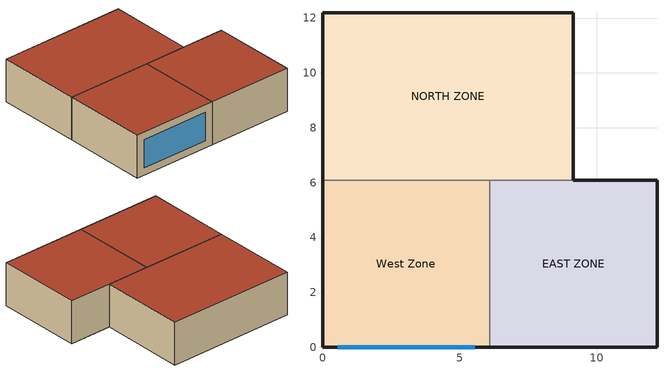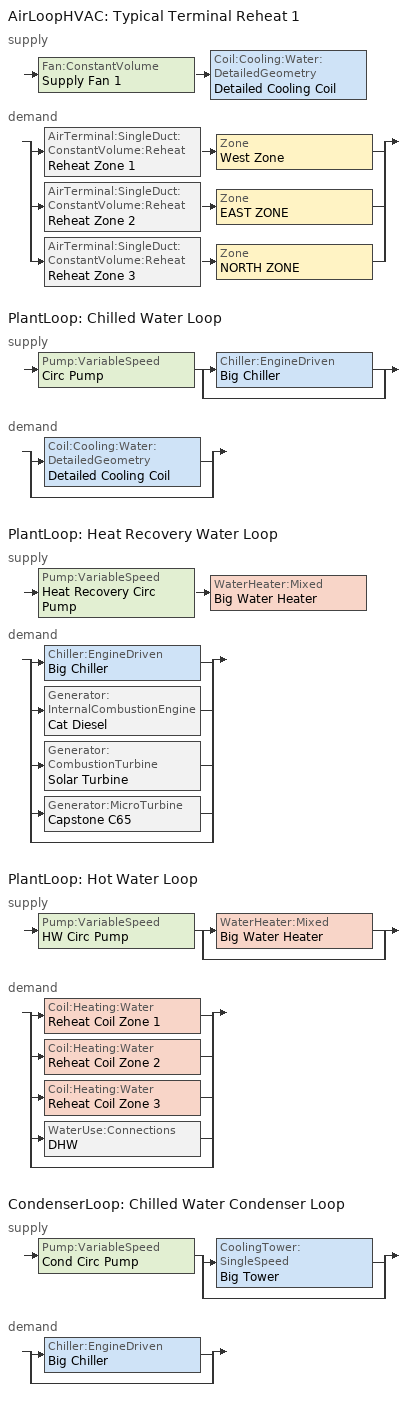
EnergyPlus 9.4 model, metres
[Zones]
West Zone
 floor adiabatic (FLOOR SLAB 8 IN): 0,0 0,6.1 6.1,6.1 6.1,0 z0
 wall outside (EXTWALL80): 0,6.1 0,0 6.1,0 z0:3.05
 wall to NORTH ZONE (PARTITION06): 6.1,6.1 0,6.1 z0:3.05
 wall to EAST ZONE (PARTITION06): 6.1,0 6.1,6.1 z0:3.05
 window (WIN-CON-LIGHT): 0.55,0 5.55,0 z0.5:2.5
 roof outside (ROOF34): 0,6.1 0,0 6.1,0 6.1,6.1 z3.05
EAST ZONE
 floor adiabatic (FLOOR SLAB 8 IN): 6.1,0 6.1,6.1 12.19,6.1 12.19,0 z0
 wall outside (EXTWALL80): 6.1,0 12.19,0 12.19,6.1 9.14,6.1 z0:3.05
 wall to NORTH ZONE (PARTITION06): 9.14,6.1 6.1,6.1 z0:3.05
 roof outside (ROOF34): 6.1,6.1 6.1,0 12.19,0 12.19,6.1 z3.05
NORTH ZONE
 floor adiabatic (FLOOR SLAB 8 IN): 0,6.1 0,12.19 9.14,12.19 9.14,6.1 z0
 wall outside (EXTWALL80): 9.14,6.1 9.14,12.19 0,12.19 0,6.1 z0:3.05
 roof outside (ROOF34): 0,12.19 0,6.1 9.14,6.1 9.14,12.19 z3.05
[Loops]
AirLoopHVAC 'Typical Terminal Reheat 1'
 supply: Fan:ConstantVolume 'Supply Fan 1' > Coil:Cooling:Water:DetailedGeometry 'Detailed Cooling Coil'
 demand: split
  | AirTerminal:SingleDuct:ConstantVolume:Reheat 'Reheat Zone 1' > Zone 'West Zone'
  | AirTerminal:SingleDuct:ConstantVolume:Reheat 'Reheat Zone 2' > Zone 'EAST ZONE'
  | AirTerminal:SingleDuct:ConstantVolume:Reheat 'Reheat Zone 3' > Zone 'NORTH ZONE'
PlantLoop 'Chilled Water Loop'
 supply: Pump:VariableSpeed 'Circ Pump' > split
  | Chiller:EngineDriven 'Big Chiller'
  | bypass
 demand: split
  | Coil:Cooling:Water:DetailedGeometry 'Detailed Cooling Coil'
  | bypass
PlantLoop 'Heat Recovery Water Loop'
 supply: Pump:VariableSpeed 'Heat Recovery Circ Pump' > WaterHeater:Mixed 'Big Water Heater'
 demand: split
  | Chiller:EngineDriven 'Big Chiller'
  | Generator:InternalCombustionEngine 'Cat Diesel'
  | Generator:CombustionTurbine 'Solar Turbine'
  | Generator:MicroTurbine 'Capstone C65'
  | bypass
PlantLoop 'Hot Water Loop'
 supply: Pump:VariableSpeed 'HW Circ Pump' > split
  | WaterHeater:Mixed 'Big Water Heater'
  | bypass
 demand: split
  | Coil:Heating:Water 'Reheat Coil Zone 1'
  | Coil:Heating:Water 'Reheat Coil Zone 2'
  | Coil:Heating:Water 'Reheat Coil Zone 3'
  | WaterUse:Connections 'DHW'
  | bypass
CondenserLoop 'Chilled Water Condenser Loop'
 supply: Pump:VariableSpeed 'Cond Circ Pump' > split
  | CoolingTower:SingleSpeed 'Big Tower'
  | bypass
 demand: split
  | Chiller:EngineDriven 'Big Chiller'
  | bypass
[Building]
NONE: Loads convergence tolerance value=0.04; Maximum number of warmup days=25; Minimum number of warmup days=6; North axis=0; Solar distribution=FullInteriorAndExterior; Temperature convergence tolerance value=0.4; Terrain=Suburbs
[Site:GroundTemperature:BuildingSurface]
20.03, 20.03, 20.13, 20.3, 20.43, 20.52, 20.62, 20.77, 20.78, 20.55, 20.44, 20.2
[Site:Location]
CHICAGO_IL_USA TMY2-94846: Elevation=190; Latitude=42; Longitude=-87.88; Time zone=-6
[SizingPeriod:DesignDay] Barometric pressure=99063; Day of month=21; Daylight saving time indicator=No; Humidity condition type=WetBulb; Rain indicator=No; Snow indicator=No; Solar model indicator=ASHRAEClearSky
Name | Daily dry bulb temperature range | Day type | Maximum dry bulb temperature | Month | Sky clearness | Wetbulb or dewpoint at maximum dry bulb | Wind direction | Wind speed
CHICAGO_IL_USA Annual Cooling 1% Design Conditions DB/MCWB | 10.7 | SummerDesignDay | 31.5 | 7 | 1 | 23 | 230 | 5.3
CHICAGO_IL_USA Annual Heating 99% Design Conditions DB | 0 | WinterDesignDay | -17.3 | 1 | 0 | -17.3 | 270 | 4.9
[Construction]
EXTWALL80: A1 - 1 IN STUCCO, C4 - 4 IN COMMON BRICK, E1 - 3 / 4 IN PLASTER OR GYP BOARD
FLOOR SLAB 8 IN: C10 - 8 IN HW CONCRETE
PARTITION06: E1 - 3 / 4 IN PLASTER OR GYP BOARD, C6 - 8 IN CLAY TILE, E1 - 3 / 4 IN PLASTER OR GYP BOARD
ROOF34: E2 - 1 / 2 IN SLAG OR STONE, E3 - 3 / 8 IN FELT AND MEMBRANE, B5 - 1 IN DENSE INSULATION, C12 - 2 IN HW CONCRETE
WIN-CON-LIGHT: WIN-LAY-GLASS-LIGHT
[Material] Thermal absorptance=0.9
Name | Conductivity | Density | Roughness | Solar absorptance | Specific heat | Thickness | Visible absorptance
A1 - 1 IN STUCCO | 0.691831 | 1858.142 | Smooth | 0.92 | 836.8 | 0.0253898 | 0.92
B5 - 1 IN DENSE INSULATION | 0.0432394 | 91.30524 | VeryRough | 0.5 | 836.8 | 0.0253898 | 0.5
C4 - 4 IN COMMON BRICK | 0.726422 | 1922.216 | Rough | 0.76 | 836.8 | 0.101498 | 0.76
C6 - 8 IN CLAY TILE | 0.570761 | 1121.292 | Smooth | 0.82 | 836.8 | 0.203302 | 0.82
C10 - 8 IN HW CONCRETE | 1.729577 | 2242.585 | MediumRough | 0.65 | 836.8 | 0.203302 | 0.65
C12 - 2 IN HW CONCRETE | 1.729577 | 2242.585 | MediumRough | 0.65 | 836.8 | 0.0509016 | 0.65
E1 - 3 / 4 IN PLASTER OR GYP BOARD | 0.726422 | 1601.846 | Smooth | 0.92 | 836.8 | 0.01905 | 0.92
E2 - 1 / 2 IN SLAG OR STONE | 1.435549 | 881.0155 | Rough | 0.55 | 1673.6 | 0.0127102 | 0.55
E3 - 3 / 8 IN FELT AND MEMBRANE | 0.190253 | 1121.292 | Rough | 0.75 | 1673.6 | 0.00954024 | 0.75
[WindowMaterial:Glazing]
WIN-LAY-GLASS-LIGHT: Back side infrared hemispherical emissivity=0.84; Back side solar reflectance at normal incidence=0.031; Back side visible reflectance at normal incidence=0.05; Conductivity=0.9; Front side infrared hemispherical emissivity=0.84; Front side solar reflectance at normal incidence=0.031; Front side visible reflectance at normal incidence=0.05; Infrared transmittance at normal incidence=0; Optical data type=SpectralAverage; Solar transmittance at normal incidence=0.9; Thickness=0.003; Visible transmittance at normal incidence=0.9
[AirLoopHVAC]
Typical Terminal Reheat 1: Design supply air flow rate=1.3
[AirTerminal:SingleDuct:ConstantVolume:Reheat] Availability schedule=FanAndCoilAvailSched; Convergence tolerance=0.001; Minimum hot water or steam flow rate=0
Name | Maximum air flow rate | Maximum hot water or steam flow rate | Reheat coil
Reheat Zone 1 | 0.47 | 0.0013 | Reheat Coil Zone 1
Reheat Zone 2 | 0.36 | 0.0012 | Reheat Coil Zone 2
Reheat Zone 3 | 0.47 | 0.0013 | Reheat Coil Zone 3
[AvailabilityManager:Scheduled]
Reheat System 1 Avail: Schedule=FanAndCoilAvailSched
[Chiller:EngineDriven]
Big Chiller: Chilled water outlet temperature lower limit=5; Chiller flow mode=LeavingSetpointModulated; Condenser type=WaterCooled; Design chilled water flow rate=0.0011; Design chilled water outlet temperature=6.67; Design condenser inlet temperature=35; Design condenser water flow rate=0.0011; Design heat recovery water flow rate=0.00125; Design minimum exhaust temperature=150; Exhaust temperature curve=Exhaust Temp Curve; Fuel higher heating value=45500; Fuel type=Diesel; Fuel use curve=Fuel Use Curve; Jacket heat recovery curve=Recovery Jacket Heat Curve; Lube heat recovery curve=Recovery Lube Heat Curve; Maximum exhaust flow per unit of power output=0.00063; Maximum part load ratio=1; Minimum part load ratio=0.15; Nominal capacity=100000; Nominal cop=2.75; Optimum part load ratio=0.65; Temperature rise coefficient=2.778; Total exhaust energy curve=Total Exhaust Energy Curve; Coefficient 1 of capacity ratio curve=0.9949; Coefficient 1 of full load ratio curve=0.03303; Coefficient 1 of power ratio curve=2.333; Coefficient 1 of u factor times area curve=0.01516; Coefficient 2 of capacity ratio curve=-0.045954; Coefficient 2 of full load ratio curve=0.6852; Coefficient 2 of power ratio curve=-1.975; Coefficient 2 of u factor times area curve=0.9; Coefficient 3 of capacity ratio curve=-0.0013543; Coefficient 3 of full load ratio curve=0.2818; Coefficient 3 of power ratio curve=0.6121
[Coil:Cooling:Water:DetailedGeometry]
Detailed Cooling Coil: Availability schedule=CoolingCoilAvailSched; Coil depth=0.165098; Fin diameter=0.435072; Fin spacing=0.00181429; Fin surface area=101.716; Fin thermal conductivity=203.883; Fin thickness=0.00149998; Maximum water flow rate=0.0011; Minimum airflow area=0.810606; Number of tube rows=6; Number of tubes per row=16; Total tube inside area=6.20007; Tube depth spacing=0.0258998; Tube inside diameter=0.01445; Tube outside diameter=0.0158798; Tube outside surface area=6.23816; Tube thermal conductivity=385.765
[Coil:Heating:Water] Availability schedule=FanAndCoilAvailSched; Performance input method=UFactorTimesAreaAndDesignWaterFlowRate; Rated capacity=Autosize; Rated inlet air temperature=16.6; Rated inlet water temperature=82.2; Rated outlet air temperature=32.2; Rated outlet water temperature=71.1; U factor times area value=400
Name | Maximum water flow rate
Reheat Coil Zone 1 | 0.0013
Reheat Coil Zone 2 | 0.0012
Reheat Coil Zone 3 | 0.0018
[CondenserEquipmentList]
All Towers: Big Tower, CoolingTower:SingleSpeed
[CondenserEquipmentOperationSchemes]
Tower Loop Operation: Control scheme 1=Year Round Tower Operation; Control scheme 1 schedule=ON
[CondenserLoop]
Chilled Water Condenser Loop: Condenser equipment operation scheme=Tower Loop Operation; Condenser loop volume=Autocalculate; Fluid type=Water; Load distribution scheme=SequentialLoad; Maximum loop flow rate=0.0011; Maximum loop temperature=80; Minimum loop flow rate=0; Minimum loop temperature=10
[Controller:WaterCoil]
Main Cooling Coil Controller: Action=Reverse; Actuator variable=Flow; Control variable=Temperature; Controller convergence tolerance=0.1; Maximum actuated flow=0.0011; Minimum actuated flow=0
[CoolingTower:SingleSpeed]
Big Tower: Design air flow rate=16; Design fan power=1000; Design u factor times area value=1750; Design water flow rate=0.0011; Free convection regime air flow rate=0; Free convection regime u factor times area value=0; Performance input method=UFactorTimesAreaAndDesignWaterFlowRate
[ElectricEquipment] Design level calculation method=EquipmentLevel; Fraction latent=0; Fraction lost=0; Fraction radiant=0.3; Schedule=BLDG Sch   2
Name | Zone or zonelist | Design level
EAST ZONE ElecEq 1 | EAST ZONE | 1464.375
NORTH ZONE ElecEq 1 | NORTH ZONE | 2928.751
West Zone ElecEq 1 | West Zone | 2928.751
[ElectricLoadCenter:Distribution]
Electric Load Center: Electrical buss type=AlternatingCurrent; Generator demand limit scheme purchased electric demand limit=0; Generator list=Backup Generators; Generator operation scheme type=Baseload
[ElectricLoadCenter:Generators]
Backup Generators: Generator availability schedule name 1=ON PEAK GENERATOR SCHEDULE; Generator name 1=Cat Diesel; Generator object type 1=Generator:InternalCombustionEngine; Generator rated electric power output 1=50000; Generator availability schedule name 2=OFF PEAK GENERATOR SCHEDULE; Generator name 2=Solar Turbine; Generator object type 2=Generator:CombustionTurbine; Generator rated electric power output 2=30000; Generator availability schedule name 3=MID PEAK GENERATOR SCHEDULE; Generator name 3=Capstone C65; Generator object type 3=Generator:MicroTurbine; Generator rated electric power output 3=65000
[Fan:ConstantVolume]
Supply Fan 1: Availability schedule=FanAndCoilAvailSched; Fan total efficiency=0.7; Maximum flow rate=1.3; Motor efficiency=0.9; Motor in airstream fraction=1; Pressure rise=600
[Generator:CombustionTurbine]
Solar Turbine: Design air inlet temperature=25; Design heat recovery water flow rate=0.00125; Design minimum exhaust temperature=150; Exhaust flow curve=BG Exhaust Flow Curve; Fuel higher heating value=43500; Fuel type=NaturalGas; Heat recovery lube energy curve=BG Tur Recovery Lube Heat Curve; Heat recovery maximum temperature=90; Maximum exhaust flow per unit of power output=5.04e-06; Maximum part load ratio=1; Minimum part load ratio=0.15; Optimum part load ratio=0.65; Part load based exhaust temperature curve=BG PL Based Exhaust Temp Curve; Part load based fuel input curve=BG PL Based Fuel Input Curve; Rated power output=30000; Temperature based exhaust temperature curve=BG Temp Based Exhaust Temp Curve; Temperature based fuel input curve=BG Temp Based Fuel Input Curve; Coefficient 1 of u factor times area curve=0.0190704; Coefficient 2 of u factor times area curve=0.9
[Generator:InternalCombustionEngine]
Cat Diesel: Design heat recovery water flow rate=0.00125; Design minimum exhaust temperature=150; Exhaust temperature curve=BG Exhaust Temperature Curve; Fuel higher heating value=45500; Fuel type=Diesel; Heat recovery maximum temperature=90; Jacket heat recovery curve=BG Recovery Jacket Heat Curve; Lube heat recovery curve=BG Recovery Lube Heat Curve; Maximum exhaust flow per unit of power output=6.3e-07; Maximum part load ratio=1; Minimum part load ratio=0.15; Optimum part load ratio=0.65; Rated power output=50000; Shaft power curve=BG Shaft Power Curve; Total exhaust energy curve=BG Total Exhaust Energy Curve; Coefficient 1 of u factor times area curve=0.00952329; Coefficient 2 of u factor times area curve=0.9
[Generator:MicroTurbine]
Capstone C65: Ancillary power=4500; Electrical efficiency function of part load ratio curve=Capstone C65 Efficiency_vs_PLR; Electrical efficiency function of temperature curve=Capstone C65 Efficiency_vs_Temp; Electrical power function of temperature and elevation curve=Capstone C65 Power_vs_Temp_Elev; Exhaust air flow rate function of part load ratio curve=Capstone C65 ExhAirFlowRate_vs_PLR; Exhaust air flow rate function of temperature curve=Capstone C65 ExhAirFlowRate_vs_InletTemp; Exhaust air temperature function of part load ratio curve=Capstone C65 ExhaustTemp_vs_PLR; Exhaust air temperature function of temperature curve=Capstone C65 ExhaustTemp_vs_InletTemp; Fuel higher heating value=50000; Fuel lower heating value=45450; Fuel type=NaturalGas; Heat recovery rate function of inlet water temperature curve=Capstone C65 HeatRecoveryRate_vs_InletTemp; Heat recovery rate function of part load ratio curve=Capstone C65 HeatRecoveryRate_vs_PLR; Heat recovery rate function of water flow rate curve=Capstone C65 HeatRecoveryRate_vs_WaterFlow; Heat recovery water flow operating mode=PlantControl; Maximum full load electrical power output=65000; Maximum heat recovery water flow rate=0.00378543; Maximum heat recovery water temperature=82.2; Minimum full load electrical power output=29900; Minimum heat recovery water flow rate=0.00157726; Nominal exhaust air outlet temperature=308.9; Reference combustion air inlet humidity ratio=0.00638; Reference combustion air inlet temperature=15; Reference electrical efficiency using lower heating value=0.29; Reference electrical power output=65000; Reference elevation=0; Reference exhaust air mass flow rate=0.489885; Reference heat recovery water flow rate=0.00252362; Reference inlet water temperature=60; Reference thermal efficiency using lower heat value=0.4975; Standby power=300; Thermal efficiency function of temperature and elevation curve=Capstone C65 ThermalEff_vs_Temp_Elev
[Lights] Design level calculation method=LightingLevel; End use subcategory=GeneralLights; Fraction radiant=0.2; Fraction replaceable=0; Fraction visible=0.2; Return air fraction=0; Schedule=BLDG Sch   3
Name | Zone or zonelist | Lighting level
EAST ZONE Lights 1 | EAST ZONE | 1464.375
NORTH ZONE Lights 1 | NORTH ZONE | 878.6252
[People] Activity level schedule=Activity Sch; Air velocity schedule=Air Velo Sch; Carbon dioxide generation rate=3.82e-08; Clothing insulation calculation method=ClothingInsulationSchedule; Clothing insulation schedule=Clothing Sch; Fraction radiant=0.3; Mean radiant temperature calculation type=ZoneAveraged; Number of people calculation method=People; Number of people schedule=BLDG Sch   1; Thermal comfort model 1 type=Fanger; Work efficiency schedule=Work Eff Sch
Name | Zone or zonelist | Number of people
EAST ZONE | EAST ZONE | 3
NORTH ZONE | NORTH ZONE | 4
West Zone | West Zone | 3
[PlantEquipmentList]
Diesel Only: Big Chiller, Chiller:EngineDriven
heating plant: Big Water Heater, WaterHeater:Mixed
[PlantEquipmentOperation:CoolingLoad] Load range 1 lower limit=0
Name | Load range 1 upper limit | Range 1 equipment list
Peak Operation | 500000 | Diesel Only
Year Round Tower Operation | 90000000 | All Towers
[PlantEquipmentOperation:HeatingLoad]
Water Heater Only: Load range 1 lower limit=0; Load range 1 upper limit=10000000; Range 1 equipment list=heating plant
[PlantEquipmentOperationSchemes]
Name | Control scheme 1 | Control scheme 1 schedule | Control scheme 2 | Control scheme 2 schedule
CW Loop Operation | Peak Operation | On Peak | Peak Operation | Off Peak
Hot Loop Operation | Water Heater Only | ON
[PlantLoop] Fluid type=Water; Load distribution scheme=Optimal; Minimum loop flow rate=0; Plant loop volume=Autocalculate
Name | Maximum loop flow rate | Maximum loop temperature | Minimum loop temperature | Plant equipment operation scheme
Chilled Water Loop | 0.0011 | 98 | 1 | CW Loop Operation
Heat Recovery Water Loop | 0.005 | 98 | 10 | Hot Loop Operation
Hot Water Loop | 0.0043 | 100 | 10 | Hot Loop Operation
[Pump:VariableSpeed] Design minimum flow rate=0; Design pump head=300000; Fraction of motor inefficiencies to fluid stream=0; Motor efficiency=0.87; Pump control type=Intermittent; Coefficient 1 of the part load performance curve=0; Coefficient 2 of the part load performance curve=1; Coefficient 3 of the part load performance curve=0; Coefficient 4 of the part load performance curve=0
Name | Design maximum flow rate | Design power consumption
Circ Pump; Cond Circ Pump | 0.0011 | 500
HW Circ Pump | 0.0043 | 2000
Heat Recovery Circ Pump | 0.005 | 2500
[SetpointManager:FollowOutdoorAirTemperature]
MyCondenserControl: Control variable=Temperature; Maximum setpoint temperature=80; Minimum setpoint temperature=10; Offset temperature difference=0; Reference temperature type=OutdoorAirWetBulb; Setpoint node or nodelist=Condenser Supply Outlet Node
[SetpointManager:Scheduled] Control variable=Temperature
Name | Schedule | Setpoint node or nodelist
Big Chiller Setpoint Manager | CW Loop Temp Schedule | Big Chiller Outlet Node
Chilled Water Loop Setpoint Manager | CW Loop Temp Schedule | Chilled Water Loop Setpoint Node List
Heat Recovery Water Loop Setpoint Manager | Heat Recovery Loop Temp Schedule | Heat Recovery Water Loop Setpoint Node List
Hot Water Loop Setpoint Manager | HW Loop Temp Schedule | Hot Water Loop Setpoint Node List
Supply Air Temp Manager | Seasonal Reset Supply Air Temp Sch | Supply Air Temp Nodes
[ThermostatSetpoint:DualSetpoint]
Dual setpoints: Cooling setpoint temperature schedule=Cooling Setpoints; Heating setpoint temperature schedule=Heating Setpoints
[WaterHeater:Mixed]
Big Water Heater: Ambient temperature indicator=Schedule; Ambient temperature schedule=Hot Water Ambient Temperature Schedule; Deadband temperature difference=5; Heater control type=Cycle; Heater fuel type=Electricity; Heater maximum capacity=200000; Heater thermal efficiency=0.8; Maximum temperature limit=82.2222; Off cycle loss coefficient to ambient temperature=5; On cycle loss coefficient to ambient temperature=5; Setpoint temperature schedule=Hot Water Setpoint Temperature Schedule; Source side design flow rate=0.005; Source side effectiveness=0.9; Tank volume=0.151; Use side design flow rate=0.0043; Use side effectiveness=1
[WaterUse:Connections]
DHW: Cold water supply temperature schedule=DHW Mains Temp Sch; Water use equipment name 1=Domestic Hot Water; Drain water heat exchanger type=None
[WaterUse:Equipment]
Domestic Hot Water: Flow rate fraction schedule=DHW Flow Frac Sch; Peak flow rate=0.001
[Zone] Ceiling height=Autocalculate; Multiplier=1; Type=1; Volume=Autocalculate
EAST ZONE; NORTH ZONE; West Zone
[ZoneControl:Thermostat] Control 1=Dual setpoints; Control type schedule=Dual Zone Control Type Sched
Name | Zone or zonelist
Zone 1 Thermostat | West Zone
Zone 2 Thermostat | EAST ZONE
Zone 3 Thermostat | NORTH ZONE
[Zone equipment]
West Zone: Reheat Zone 1
EAST ZONE: Reheat Zone 2
NORTH ZONE: Reheat Zone 3
[Curve:Bicubic]
Capstone C65 ThermalEff_vs_Temp_Elev: Maximum value of x=48.9; Maximum value of y=3048; Minimum value of x=-17.8; Minimum value of y=0; Coefficient1 constant=0.935538; Coefficient2 x=0.00541992; Coefficient3 x 2=-7.8902e-05; Coefficient4 y=-1.74338e-05; Coefficient5 y 2=-2.51197e-08; Coefficient6 x y=-4.50373e-06; Coefficient7 x 3=1.49283e-06; Coefficient8 y 3=2.16866e-12; Coefficient9 x 2 y=1.93982e-08; Coefficient10 x y 2=6.73429e-10
[Curve:Biquadratic]
Capstone C65 Power_vs_Temp_Elev: Maximum value of x=50; Maximum value of y=3050; Minimum value of x=-17.8; Minimum value of y=0; Coefficient1 constant=1.20277; Coefficient2 x=-0.0096713; Coefficient3 x 2=-4.86079e-06; Coefficient4 y=-0.000154239; Coefficient5 y 2=9.11142e-09; Coefficient6 x y=8.79789e-07
[Curve:Cubic]
Name | Maximum value of x | Minimum value of x | Coefficient1 constant | Coefficient2 x | Coefficient3 x 2 | Coefficient4 x 3 | Input unit type for x | Output unit type
Capstone C65 Efficiency_vs_PLR | 1 | 0.03 | 0.21529 | 2.561463 | -3.24613 | 1.497306
Capstone C65 Efficiency_vs_Temp | 50 | -20 | 1.04022 | -0.0017314 | -6.49704e-05 | 5.13317e-07
Capstone C65 ExhAirFlowRate_vs_InletTemp | 50 | -20 | 0.983742 | 6.76623e-05 | 5.35766e-05 | -2.12819e-06 | Temperature | Dimensionless
Capstone C65 ExhAirFlowRate_vs_PLR | 1 | 0.03 | 0.272074 | 1.313337 | -1.04808 | 0.462166
Capstone C65 ExhaustTemp_vs_InletTemp | 50 | -20 | 0.924636 | 0.0052553 | -1.97367e-05 | -5.66196e-07
Capstone C65 ExhaustTemp_vs_PLR | 1 | 0.03 | 0.59175 | 0.87874 | -0.880443 | 0.410713
[Curve:Quadratic]
Name | Maximum value of x | Minimum value of x | Coefficient1 constant | Coefficient2 x | Coefficient3 x 2 | Input unit type for x | Output unit type
BG Exhaust Flow Curve | 1 | 0 | 0.05 | 0 | 0
BG Exhaust Temperature Curve | 1 | 0 | 425 | 0 | 0
BG PL Based Exhaust Temp Curve | 1 | 0 | 450 | 0 | 0
BG PL Based Fuel Input Curve | 1 | 0 | 9.41 | -9.48 | 4.32
BG Recovery Jacket Heat Curve | 1 | 0 | 0.25 | 0 | 0
BG Recovery Lube Heat Curve | 1 | 0 | 0.15 | 0 | 0
BG Shaft Power Curve | 1 | 0 | 0.09755 | 0.6318 | -0.4165
BG Temp Based Exhaust Temp Curve | 1 | 0 | 1.005 | 0.0018 | 0
BG Temp Based Fuel Input Curve | 1 | 0 | 1.0044 | -0.0008 | 0
BG Total Exhaust Energy Curve | 1 | 0 | 0.1 | 0 | 0
BG Tur Recovery Lube Heat Curve | 1 | 0 | 0.223 | -0.4 | 0.2286
Capstone C65 HeatRecoveryRate_vs_InletTemp | 85 | 29.44 | 0.7516 | 0.00414 | 0 | Temperature | Dimensionless
Capstone C65 HeatRecoveryRate_vs_PLR | 1 | 0.03 | 0 | 1 | 0
Capstone C65 HeatRecoveryRate_vs_WaterFlow | 0.00378543 | 0.00157726 | 0.83 | 88.76138 | -8541.83 | VolumetricFlow | Dimensionless
Exhaust Temp Curve | 1 | 0 | 392.4 | 33.33 | 0
Fuel Use Curve | 1 | 0 | 1.3 | 0.6318 | -0.4165
Recovery Jacket Heat Curve | 1 | 0 | 0.3922 | -0.4367 | 0.27796
Recovery Lube Heat Curve | 1 | 0 | 0.833 | -0.1371 | 0.0803
Total Exhaust Energy Curve | 1 | 0 | 0.3144 | -0.1353 | 0.09726
[Schedule:Compact]
ACTIVITY SCH: Through: 12/31, For: AllDays, Until: 24:00, 131.8
AIR VELO SCH: Through: 12/31, For: AllDays, Until: 24:00, 0.14
BLDG SCH   1: Through: 12/31, For: Weekdays, Until: 6:00, 0, Until: 7:00, 0.1, Until: 8:00, 0.5, Until: 12:00, 1, Until: 13:00, 0.5, Until: 16:00, 1, Until: 17:00, 0.5, Until: 18:00, 0.1, Until: 24:00, 0, For: Weekends Holiday, Until: 24:00, 0, For: SummerDesignDay, Until: 6:00, 0, Until: 7:00, 0.1, Until: 8:00, 0.5, Until: 12:00, 1, Until: 13:00, 0.5, Until: 16:00, 1, Until: 17:00, 0.5, Until: 18:00, 0.1, Until: 24:00, 0, For: WinterDesignDay CustomDay1 CustomDay2, Until: 24:00, 0
BLDG SCH   2: Through: 12/31, For: Weekdays, Until: 8:00, 0, Until: 18:00, 1, Until: 24:00, 0, For: Weekends Holiday, Until: 24:00, 0, For: SummerDesignDay, Until: 8:00, 0, Until: 18:00, 1, Until: 24:00, 0, For: WinterDesignDay CustomDay1 CustomDay2, Until: 24:00, 0
BLDG SCH   3: Through: 12/31, For: Weekdays, Until: 6:00, 0.05, Until: 7:00, 0.2, Until: 17:00, 1, Until: 18:00, 0.5, Until: 24:00, 0.05, For: Weekends Holiday, Until: 24:00, 0.05, For: SummerDesignDay, Until: 6:00, 0.05, Until: 7:00, 0.2, Until: 17:00, 1, Until: 18:00, 0.5, Until: 24:00, 0.05, For: WinterDesignDay CustomDay1 CustomDay2, Until: 24:00, 0.05
CLOTHING SCH; ON: Through: 12/31, For: AllDays, Until: 24:00, 1
COOLING SETPOINTS: Through: 12/31, For: Weekdays weekends holiday, Until: 8:00, 30, Until: 18:00, 24, Until: 24:00, 30, For: SummerDesignDay, Until: 24:00, 20, For: WinterDesignDay, Until: 24:00, 20, For: CustomDay1 CustomDay2, Until: 8:00, 30, Until: 18:00, 24, Until: 24:00, 30
COOLINGCOILAVAILSCHED: Through: 3/31, For: AllDays, Until: 24:00, 0, Through: 9/30, For: Weekdays, Until: 7:00, 0, Until: 17:00, 1, Until: 24:00, 0, For: Weekends Holiday, Until: 24:00, 0, For: SummerDesignDay WinterDesignDay, Until: 7:00, 0, Until: 17:00, 1, Until: 24:00, 0, For: CustomDay1 CustomDay2, Until: 24:00, 0, Through: 12/31, For: AllDays, Until: 24:00, 0
CW LOOP TEMP SCHEDULE: Through: 12/31, For: AllDays, Until: 24:00, 6.67
DHW FLOW FRAC SCH: Through: 12/31, For: AllDays, Until: 6:00, 0, Until: 9:00, 0.1, Until: 10:00, 0.2, Until: 11:00, 0.3, Until: 12:00, 0.5, Until: 13:00, 0.7, Until: 14:00, 0.9, Until: 15:00, 1, Until: 16:00, 0.7, Until: 17:00, 0.5, Until: 18:00, 0.2, Until: 19:00, 0.1, Until: 24:00, 0
DHW MAINS TEMP SCH: Through: 12/31, For: AllDays, Until: 24:00, 20
DUAL ZONE CONTROL TYPE SCHED: Through: 12/31, For: AllDays, Until: 24:00, 4
FANANDCOILAVAILSCHED: Through: 3/31, For: AllDays, Until: 24:00, 1, Through: 9/30, For: Weekdays, Until: 7:00, 0, Until: 17:00, 1, Until: 24:00, 0, For: Weekends Holiday, Until: 24:00, 0, For: SummerDesignDay WinterDesignDay, Until: 7:00, 0, Until: 17:00, 1, Until: 24:00, 0, For: CustomDay1 CustomDay2, Until: 24:00, 0, Through: 12/31, For: AllDays, Until: 24:00, 1
HEAT RECOVERY LOOP TEMP SCHEDULE: Through: 12/31, For: AllDays, Until: 24:00, 25
HEATING SETPOINTS: Through: 12/31, For: Weekdays weekends holiday, Until: 8:00, 15, Until: 18:00, 20, Until: 24:00, 15, For: SummerDesignDay, Until: 24:00, 20, For: WinterDesignDay, Until: 24:00, 20, For: CustomDay1 CustomDay2, Until: 8:00, 15, Until: 18:00, 20, Until: 24:00, 15
HOT WATER AMBIENT TEMPERATURE SCHEDULE: Through: 12/31, For: AllDays, Until: 24:00, 22
HOT WATER SETPOINT TEMPERATURE SCHEDULE: Through: 12/31, For: AllDays, Until: 24:00, 60
HW LOOP TEMP SCHEDULE: Through: 3/31, For: AllDays, Until: 24:00, 60, Through: 9/30, For: AllDays, Until: 24:00, 45, Through: 12/31, For: AllDays, Until: 24:00, 60
MID PEAK GENERATOR SCHEDULE: Through: 12/31, For: AllDays, Until: 9:00, 0, Until: 14:00, 1, Until: 24:00, 0
OFF PEAK; OFF PEAK GENERATOR SCHEDULE: Through: 12/31, For: AllDays, Until: 9:00, 1, Until: 18:00, 0, Until: 24:00, 1
ON PEAK: Through: 12/31, For: AllDays, Until: 9:00, 0, Until: 18:00, 1, Until: 24:00, 0
ON PEAK GENERATOR SCHEDULE: Through: 12/31, For: AllDays, Until: 14:00, 0, Until: 18:00, 1, Until: 24:00, 0
SEASONAL RESET SUPPLY AIR TEMP SCH: Through: 3/31, For: AllDays, Until: 24:00, 16, Through: 9/30, For: AllDays, Until: 24:00, 13, Through: 12/31, For: AllDays, Until: 24:00, 16
WORK EFF SCH: Through: 12/31, For: AllDays, Until: 24:00, 0
